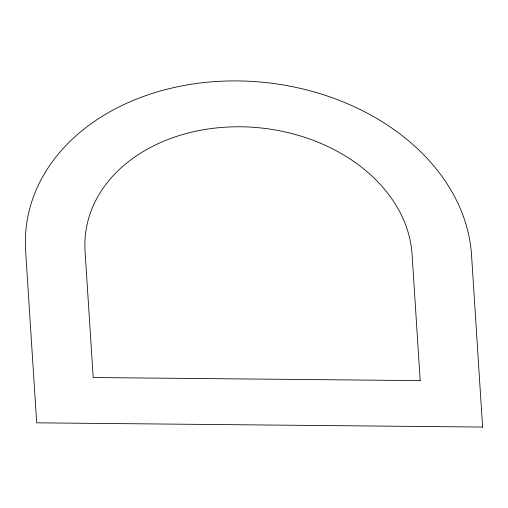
<?xml version="1.0" encoding="UTF-8"?>
<svg xmlns="http://www.w3.org/2000/svg" width="508" height="508" viewBox="0 0 508 508"><rect width="100%" height="100%" fill="white"/><g stroke="black" fill="none" stroke-linecap="round" stroke-linejoin="round"><path stroke-width="0.76" d="M420.192 380.613L93.186 377.527L85.071 251.384A164.154 125.565 6.6 0 1 240.455 126.784A164.154 125.565 6.6 0 1 412.077 254.47L420.192 380.613M482.6 427.05L36.684 422.834L25.616 250.825A223.85 171.228 6.6 0 1 237.503 80.918A223.85 171.228 6.6 0 1 471.532 255.035L482.6 427.05"/></g></svg>
